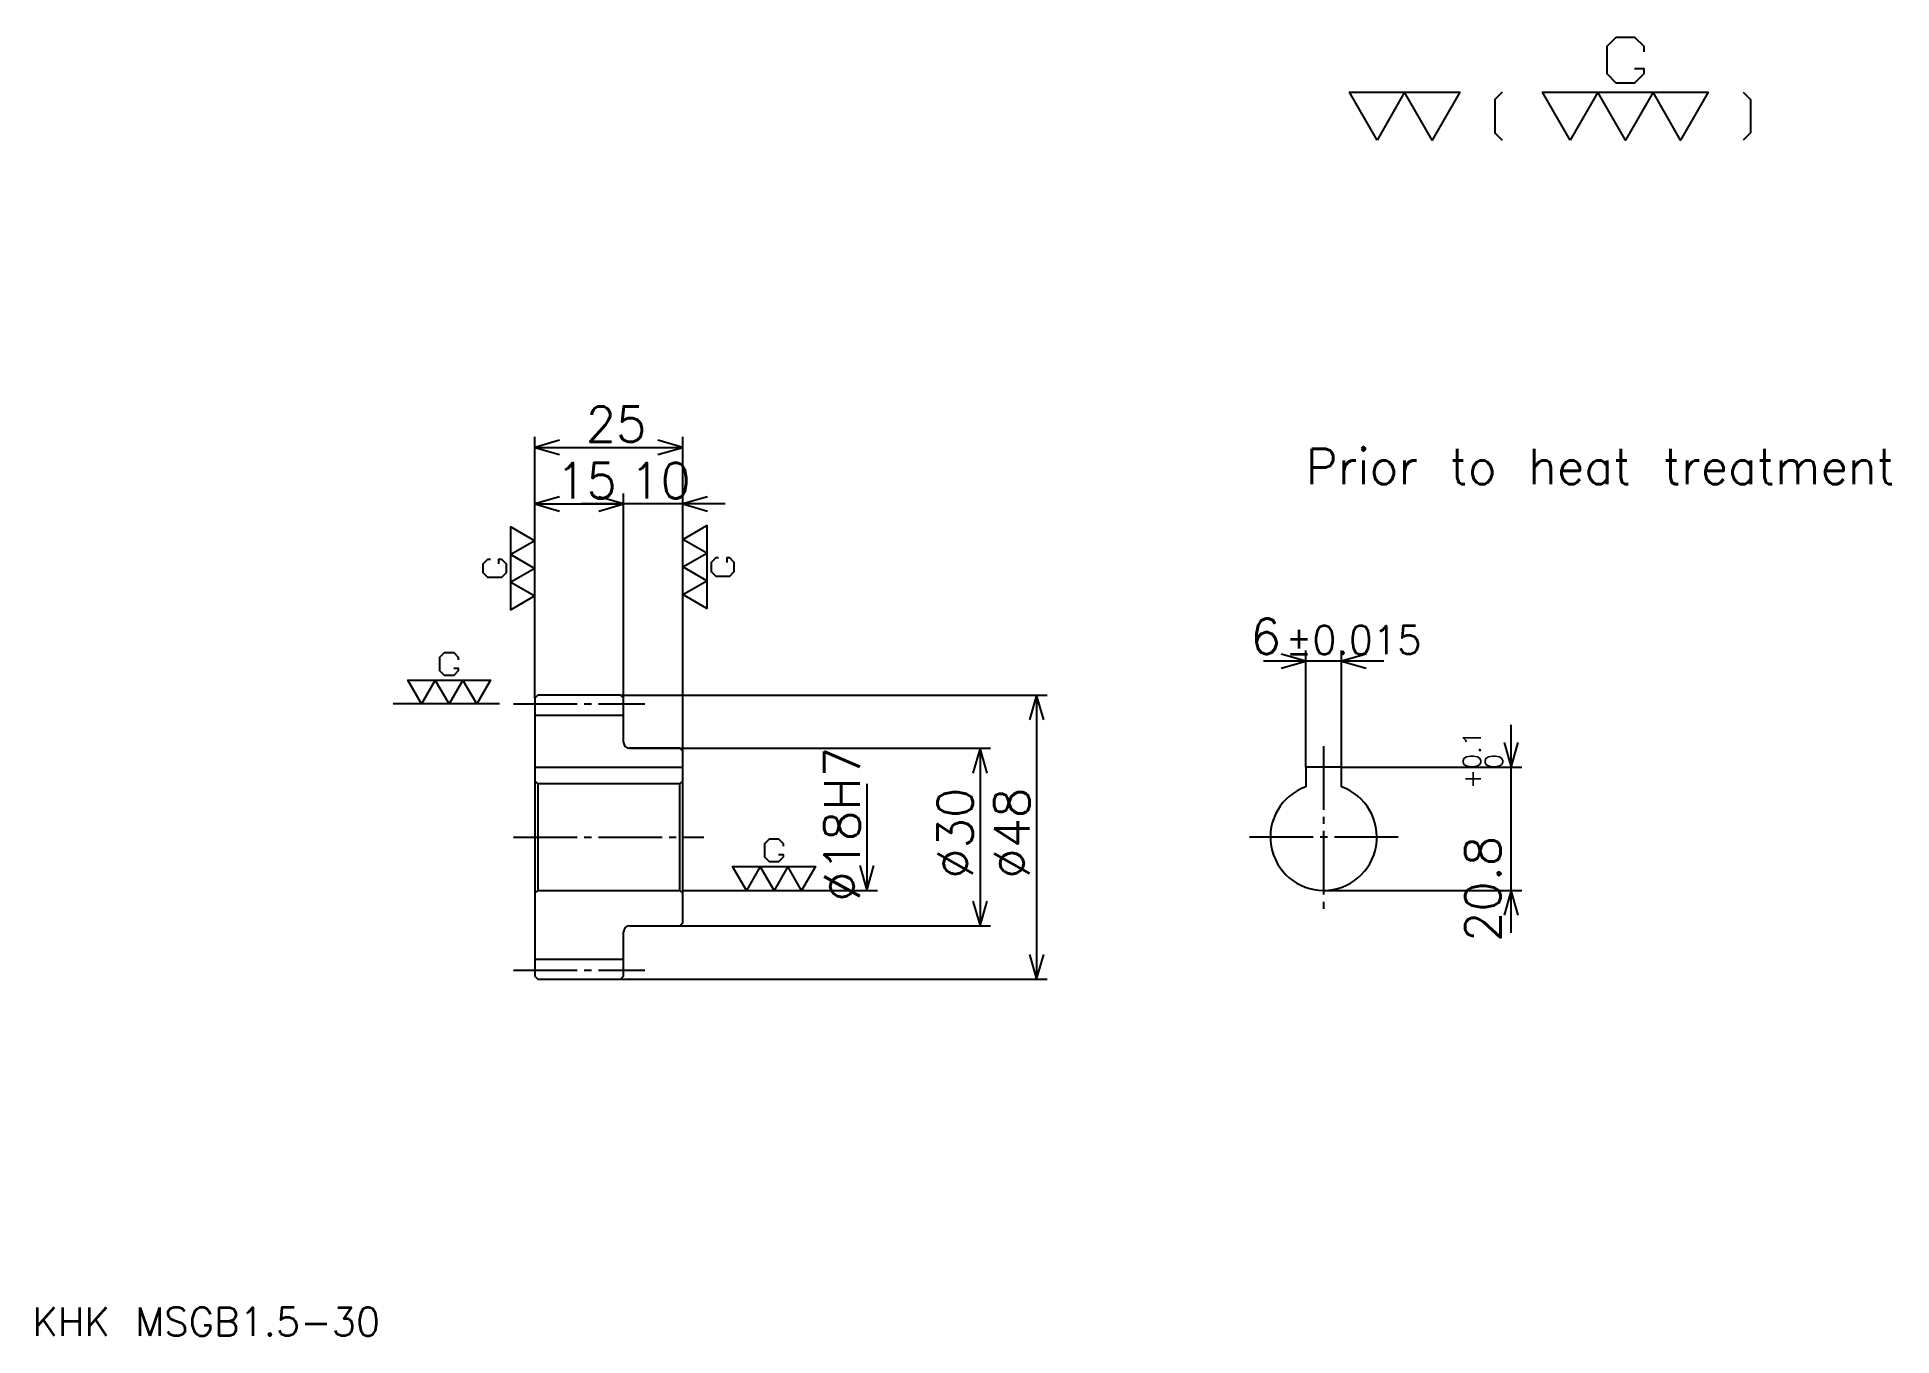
# Model space of a CAD drawing. Extents: x 13 to 326, y 13 to 233.
import ezdxf

# ---------------------------------------------------------------- set-up
doc = ezdxf.new("R2010")
doc.units = 0
doc.linetypes.add('DASHDOT', pattern=[14.347826, 10.76087, -1.195652, 1.195652, -1.195652])
doc.layers.get('0').update_dxf_attribs({"linetype": 'CONTINUOUS'})
doc.layers.add('DASHDOT', color=6, linetype='DASHDOT')
doc.styles.add('KANJI', font='TXT', dxfattribs={"bigfont": 'BIGFONT'})

msp = doc.modelspace()

# ---------------------------------------------------------------- linework, layer by layer
at = {"color": 5}
for p, q in [((96.847832, 121.445656), (96.847832, 165.08696)), ((96.847832, 163.293488), (121.847832, 163.293488)), ((121.847832, 121.445656), (121.847832, 165.08696)), ((96.847832, 153.728271), (111.847832, 153.728271)), ((129.021744, 153.728271), (104.67392, 153.728271)), ((111.847832, 121.445656), (111.847832, 155.521744)), ((227.108704, 109.245659), (227.108704, 128.973923)), ((233.108704, 109.245659), (233.108704, 128.973923)), ((240.282623, 127.180435), (219.934784, 127.180435)), ((96.847832, 120.945656), (96.847832, 121.445656)), ((111.347832, 121.445656), (121.847832, 121.445656)), ((111.847832, 120.945656), (111.847832, 121.445656)), ((121.847832, 121.445656), (183.42392, 121.445656)), ((121.847832, 111.945656), (121.847832, 121.445656)), ((181.630432, 121.445656), (181.630432, 73.445656)), ((261.804352, 81.271744), (261.804352, 116.419571)), ((112.847832, 112.445656), (121.847832, 112.445656)), ((121.847832, 112.445656), (173.858704, 112.445656)), ((172.065216, 112.445656), (172.065216, 82.445656)), ((233.108704, 109.245659), (263.597809, 109.245659)), ((152.934784, 106.445656), (152.934784, 88.445656)), ((121.847832, 88.445656), (154.728271, 88.445656)), ((230.108704, 88.445656), (263.597809, 88.445656)), ((112.847832, 82.445656), (121.847832, 82.445656)), ((121.847832, 82.445656), (173.858704, 82.445656)), ((111.347832, 73.445656), (121.847832, 73.445656)), ((121.847832, 73.445656), (183.42392, 73.445656))]:
    msp.add_line(p, q, dxfattribs=at)
at = {"color": 7}
msp.add_line((90.869568, 119.945656), (72.934784, 119.945656), dxfattribs=at)
at = {"color": 4}
for p, q in [((96.847832, 118.070656), (111.847832, 118.070656)), ((96.847832, 109.245659), (121.847832, 109.245659)), ((121.347832, 106.445656), (121.847832, 106.945656)), ((97.347832, 106.445656), (97.347832, 88.445656)), ((121.347832, 88.445656), (121.847832, 87.945656)), ((96.847832, 76.820656), (111.847832, 76.820656))]:
    msp.add_line(p, q, dxfattribs=at)
at = {"color": 7}
for points in [[(282.652161, 227.341309), (284.206512, 227.341309), (284.206512, 226.408691), (282.652161, 224.854355), (279.543488, 224.854355), (277.989136, 226.408691), (277.989136, 231.071747), (279.543488, 232.626083), (282.652161, 232.626083), (284.206512, 231.071747), (284.206512, 230.13913)], [(239.130432, 215.217392), (234.467392, 223.300003), (253.119568, 223.300003), (248.456512, 215.217392), (243.793472, 223.300003), (239.130432, 215.217392)], [(260.269562, 223.300003), (259.026093, 222.056519), (259.026093, 216.460876), (260.269562, 215.217392)], [(271.771729, 215.217392), (267.108704, 223.300003), (295.086945, 223.300003), (290.42392, 215.217392), (285.760864, 223.300003), (281.097839, 215.217392), (276.434784, 223.300003), (271.771729, 215.217392)], [(300.993469, 223.300003), (302.236938, 222.056519), (302.236938, 216.460876), (300.993469, 215.217392)], [(96.847832, 138.184784), (92.806526, 135.853271), (92.806526, 149.842392), (96.847832, 147.51088), (92.806526, 145.179352), (96.847832, 142.847839), (92.806526, 140.516312), (96.847832, 138.184784)], [(121.847832, 147.75), (125.889137, 150.081528), (125.889137, 136.092392), (121.847832, 138.42392), (125.889137, 140.755432), (121.847832, 143.08696), (125.889137, 145.418488), (121.847832, 147.75)], [(90.785873, 143.625), (90.785873, 144.402176), (91.252182, 144.402176), (92.02935, 143.625), (92.02935, 142.070648), (91.252182, 141.293488), (88.920654, 141.293488), (88.143486, 142.070648), (88.143486, 143.625), (88.920654, 144.402176), (89.386963, 144.402176)], [(127.90979, 144.641312), (127.443481, 144.641312), (126.666306, 143.864136), (126.666306, 142.309784), (127.443481, 141.532608), (129.775009, 141.532608), (130.552185, 142.309784), (130.552185, 143.864136), (129.775009, 144.641312), (129.308701, 144.641312), (129.308701, 143.864136)], [(83.157616, 126.007614), (83.934792, 126.007614), (83.934792, 125.541306), (83.157616, 124.76413), (81.603271, 124.76413), (80.826096, 125.541306), (80.826096, 127.872833), (81.603271, 128.650009), (83.157616, 128.650009), (83.934792, 127.872833), (83.934792, 127.406525)], [(77.7174, 119.945656), (75.38588, 123.986961), (89.375008, 123.986961), (87.043488, 119.945656), (84.71196, 123.986961), (82.38044, 119.945656), (80.04892, 123.986961), (77.7174, 119.945656)], [(138.04892, 94.507614), (138.826096, 94.507614), (138.826096, 94.041306), (138.04892, 93.264137), (136.494568, 93.264137), (135.717392, 94.041306), (135.717392, 96.372833), (136.494568, 97.150002), (138.04892, 97.150002), (138.826096, 96.372833), (138.826096, 95.906525)], [(132.608704, 88.445656), (130.277176, 92.486961), (144.266312, 92.486961), (141.934784, 88.445656), (139.603271, 92.486961), (137.271744, 88.445656), (134.940216, 92.486961), (132.608704, 88.445656)]]:
    msp.add_lwpolyline(points, dxfattribs=at)
at = {"color": 5}
for points in [[(101.032616, 164.489136), (96.847832, 163.293488), (101.032616, 162.097824)], [(117.663048, 162.097824), (121.847832, 163.293488), (117.663048, 164.489136)], [(101.032616, 154.92392), (96.847832, 153.728271), (101.032616, 152.532608)], [(107.663048, 152.532608), (111.847832, 153.728271), (107.663048, 154.92392)], [(107.663048, 152.532608), (111.847832, 153.728271), (107.663048, 154.92392)], [(126.032616, 154.92392), (121.847832, 153.728271), (126.032616, 152.532608)], [(222.92392, 125.984787), (227.108704, 127.180435), (222.92392, 128.376099)], [(237.293488, 128.376099), (233.108704, 127.180435), (237.293488, 125.984787)], [(182.826096, 117.260872), (181.630432, 121.445656), (180.434784, 117.260872)], [(260.608704, 113.430435), (261.804352, 109.245659), (263, 113.430435)], [(173.26088, 108.260872), (172.065216, 112.445656), (170.869568, 108.260872)], [(151.739136, 92.63044), (152.934784, 88.445656), (154.130432, 92.63044)], [(263, 84.260872), (261.804352, 88.445656), (260.608704, 84.260872)], [(170.869568, 86.63044), (172.065216, 82.445656), (173.26088, 86.63044)], [(180.434784, 77.63044), (181.630432, 73.445656), (182.826096, 77.63044)]]:
    msp.add_lwpolyline(points, dxfattribs=at)
at = {"color": 4}
for points in [[(111.847832, 113.445656), (111.847832, 120.945656), (111.347832, 121.445656), (97.347832, 121.445656), (96.847832, 120.945656), (96.847832, 87.945656)], [(112.847832, 82.445656), (121.347832, 82.445656), (121.847832, 82.945656), (121.847832, 111.945656), (121.347832, 112.445656), (112.847832, 112.445656)], [(96.847832, 87.945656), (97.347832, 88.445656), (121.347832, 88.445656), (121.347832, 106.445656), (97.347832, 106.445656), (96.847832, 106.945656)], [(233.108704, 105.930939), (233.108704, 109.245659), (227.108704, 109.245659), (227.108704, 105.930939)], [(96.847832, 87.945656), (96.847832, 73.945656), (97.347832, 73.445656), (111.347832, 73.445656), (111.847832, 73.945656), (111.847832, 81.445656)]]:
    msp.add_lwpolyline(points, dxfattribs=at)
for centre, radius, start, end in [((112.847832, 113.445656), 1, 180, 270), ((230.108704, 97.445656), 9, 109.47122094, 70.52877906), ((112.847832, 81.445656), 1, 90, 180)]:
    msp.add_arc(centre, radius, start, end, dxfattribs=at)
at = {"layer": 'DASHDOT', "color": 7}
for p, q in [((93.260872, 119.945656), (115.434784, 119.945656)), ((230.108704, 112.832611), (230.108704, 84.858696)), ((93.260872, 97.445656), (125.434784, 97.445656)), ((242.695648, 97.445656), (217.521744, 97.445656)), ((93.260872, 74.945656), (115.434784, 74.945656))]:
    msp.add_line(p, q, dxfattribs=at)

# ---------------------------------------------------------------- texts
at = {"color": 7, "style": 'KANJI'}
for s, height, p in [('25', 5.978261, (105.46196, 164.25)), ('Prior to heat treatment', 5.978261, (227.108704, 157.071747)), ('15', 5.978261, (100.46196, 154.684784)), ('10', 5.978261, (112.96196, 154.684784)), ('6', 5.978261, (217.768372, 128.376099)), ('%%p0.015', 4.782609, (223.686127, 128.376099)), ('KHK MSGB1.5-30', 4.782609, (11.956522, 13.152174))]:
    msp.add_text(s, height=height, dxfattribs=at).set_placement(p)
for s, height, p in [('0.1', 2.98913, (256.663025, 108.943596)), ('%%c18H7', 5.978261, (151.739136, 86.535332)), ('0', 2.98913, (260.369568, 108.943596)), ('+', 2.98913, (256.663025, 105.595772)), ('%%c30', 5.978261, (170.869568, 90.421204)), ('%%c48', 5.978261, (180.434784, 90.421204)), ('20.8', 5.978261, (260.010864, 79.719498))]:
    msp.add_text(s, height=height, rotation=90, dxfattribs=at).set_placement(p)

doc.saveas('drawing.dxf')
